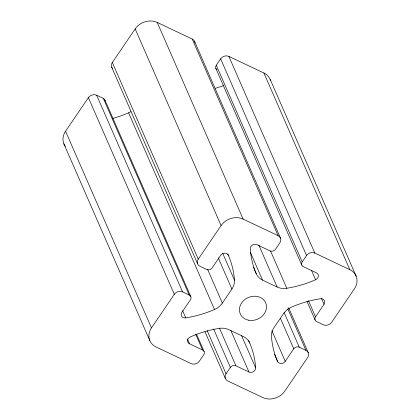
<?xml version="1.0" encoding="UTF-8"?>
<svg xmlns="http://www.w3.org/2000/svg" width="420" height="420" viewBox="0 0 420 420"><rect width="100%" height="100%" fill="white"/><g stroke="black" fill="none" stroke-linecap="round" stroke-linejoin="round"><path stroke-width="0.63" d="M65.362 146.47A16.291 13.844 -23.6 0 1 65.552 131.229L88.4 97.661A6.111 5.192 -23.6 0 1 96.663 95.235L103.331 98.39A4.074 3.46 -23.6 0 1 105.126 100.895M112.403 68.381A6.111 5.192 -23.6 0 1 112.329 62.486L135.177 28.917A16.291 13.844 -23.6 0 1 157.216 22.444L192.218 39.034A6.111 5.192 -23.6 0 1 194.911 42.793M217.019 69.778A4.074 3.46 -23.6 0 1 216.274 65.231L220.626 58.837A6.111 5.192 -23.6 0 1 228.89 56.411L263.897 73.001A16.291 13.844 -23.6 0 1 270.617 80.63M195.757 334.399L202.566 349.991A4.074 3.46 -23.6 0 1 203.726 354.769L199.374 361.163A6.111 5.192 -23.6 0 1 191.111 363.589L156.103 346.999A16.291 13.844 -23.6 0 1 151.473 327.889L174.316 294.32A6.111 5.192 -23.6 0 1 182.579 291.895L189.247 295.05A4.074 3.46 -23.6 0 1 190.407 299.828L181.886 312.349A4.415 3.754 -23.6 0 0 181.766 316.381A4.415 3.754 -23.6 0 0 185.745 317.867A101.813 86.531 -23.6 0 0 214.52 309.482A16.291 13.844 -23.6 0 0 222.353 303.098L231.893 289.076A16.291 13.844 -23.6 0 0 234.454 280.193A101.813 86.531 -23.6 0 0 228.338 255.271L227.813 254.074M228.338 255.271A4.415 3.754 -23.6 0 0 224.774 253.181A4.415 3.754 -23.6 0 0 220.684 255.334L212.163 267.855A4.074 3.46 -23.6 0 1 206.656 269.472L199.988 266.312A6.111 5.192 -23.6 0 1 198.251 259.151L221.093 225.577A16.291 13.844 -23.6 0 1 243.133 219.109L278.14 235.694A6.111 5.192 -23.6 0 1 279.877 242.86L275.525 249.254A4.074 3.46 -23.6 0 1 270.013 250.871L256.956 244.687A4.415 3.754 -23.6 0 0 252.441 245.059A4.415 3.754 -23.6 0 0 250.294 248.829A101.813 86.531 -23.6 0 0 256.274 273.788A16.291 13.844 -23.6 0 0 262.51 280.088L277.132 287.018A16.291 13.844 -23.6 0 0 286.813 288.262A101.813 86.531 -23.6 0 0 315.562 279.757A4.415 3.754 -23.6 0 0 318.339 276.286A4.415 3.754 -23.6 0 0 316.407 272.858L303.35 266.668A4.074 3.46 -23.6 0 1 302.195 261.891L216.274 65.231M287.858 308.978L305.933 350.348A6.111 5.192 -23.6 0 1 307.671 357.514L284.823 391.083A16.291 13.844 -23.6 0 1 262.784 397.556L227.782 380.966A6.111 5.192 -23.6 0 1 226.044 373.8L230.396 367.406A4.074 3.46 -23.6 0 1 235.904 365.788L248.96 371.973A4.415 3.754 -23.6 0 0 253.481 371.6A4.415 3.754 -23.6 0 0 255.628 367.831A101.813 86.531 -23.6 0 0 249.648 342.872L248.598 340.473M302.195 261.891L306.548 255.497A6.111 5.192 -23.6 0 1 314.811 253.071L349.813 269.661A16.291 13.844 -23.6 0 1 354.449 288.771L331.601 322.34A6.111 5.192 -23.6 0 1 323.337 324.765L316.669 321.61A4.074 3.46 -23.6 0 1 315.514 316.832L308.438 300.641M274.433 354.191L277.578 361.389A4.415 3.754 -23.6 0 0 281.148 363.479A4.415 3.754 -23.6 0 0 285.233 361.326L293.753 348.805A4.074 3.46 -23.6 0 1 299.266 347.188L305.933 350.348M315.514 316.832L324.03 304.311A4.415 3.754 -23.6 0 0 324.156 300.279A4.415 3.754 -23.6 0 0 320.177 298.793A101.813 86.531 -23.6 0 0 291.396 307.178A16.291 13.844 -23.6 0 0 283.568 313.562L274.024 327.584A16.291 13.844 -23.6 0 0 271.467 336.467A101.813 86.531 -23.6 0 0 277.578 361.389M249.648 342.872A16.291 13.844 -23.6 0 0 243.411 336.572L228.785 329.642A16.291 13.844 -23.6 0 0 219.109 328.398A101.813 86.531 -23.6 0 0 190.36 336.903A4.415 3.754 -23.6 0 0 187.583 340.373A4.415 3.754 -23.6 0 0 189.509 343.802L202.566 349.991M270.218 79.49L356.134 276.15M263.897 73.001L349.813 269.661M228.89 56.411L314.811 253.071M220.626 58.837L306.548 255.497M311.367 270.165L315.562 279.757M321.416 298.316L324.03 304.311M215.854 68.386L301.77 265.046M194.591 41.47L280.507 238.13M306.968 301.397L315.089 319.988M192.218 39.034L278.14 235.694M270.569 251.087L286.813 288.262M288.656 307.813L308.301 352.779M258.799 245.044L277.132 287.018M284.072 312.412L299.266 347.188M157.216 22.444L243.133 219.109M280.397 318.224L293.753 348.805M250.462 252.504L262.51 280.088M253.391 267.194L256.274 273.788M271.877 330.745L285.233 361.326M135.177 28.917L221.093 225.577M222.663 253.213L234.454 280.193M218.274 257.896L231.893 289.076M241.479 335.454L255.628 367.831M207.679 269.524L222.353 303.098M230.885 330.603L248.96 371.973M112.329 62.486L198.251 259.151M111.699 67.221L197.615 263.881M112.628 118.456A101.813 86.531 -23.6 0 0 128.604 112.823L214.52 309.482M219.403 328.015L235.904 365.788M213.628 329.033L230.396 367.406M207.181 330.629L226.044 373.8M104.911 100.013L190.827 296.672M103.331 98.39L189.247 295.05M204.981 331.763L225.409 378.53M96.663 95.235L182.579 291.895M196.549 334.226L204.146 351.614M182.6 310.674L185.745 317.867M88.4 97.661L174.316 294.32M187.415 339.008L189.509 343.802M65.552 131.229L151.473 327.889M63.866 143.85L149.782 340.51M223.823 85.47A101.813 86.531 -23.6 0 1 215.492 88.273M130.914 111.626A16.291 13.844 -23.6 0 1 128.604 112.823M248.75 320.219A13.844 11.765 -23.6 0 0 266.201 304.442A13.844 11.765 -23.6 0 0 243.925 300.332A13.844 11.765 -23.6 0 0 248.75 320.219"/></g></svg>
